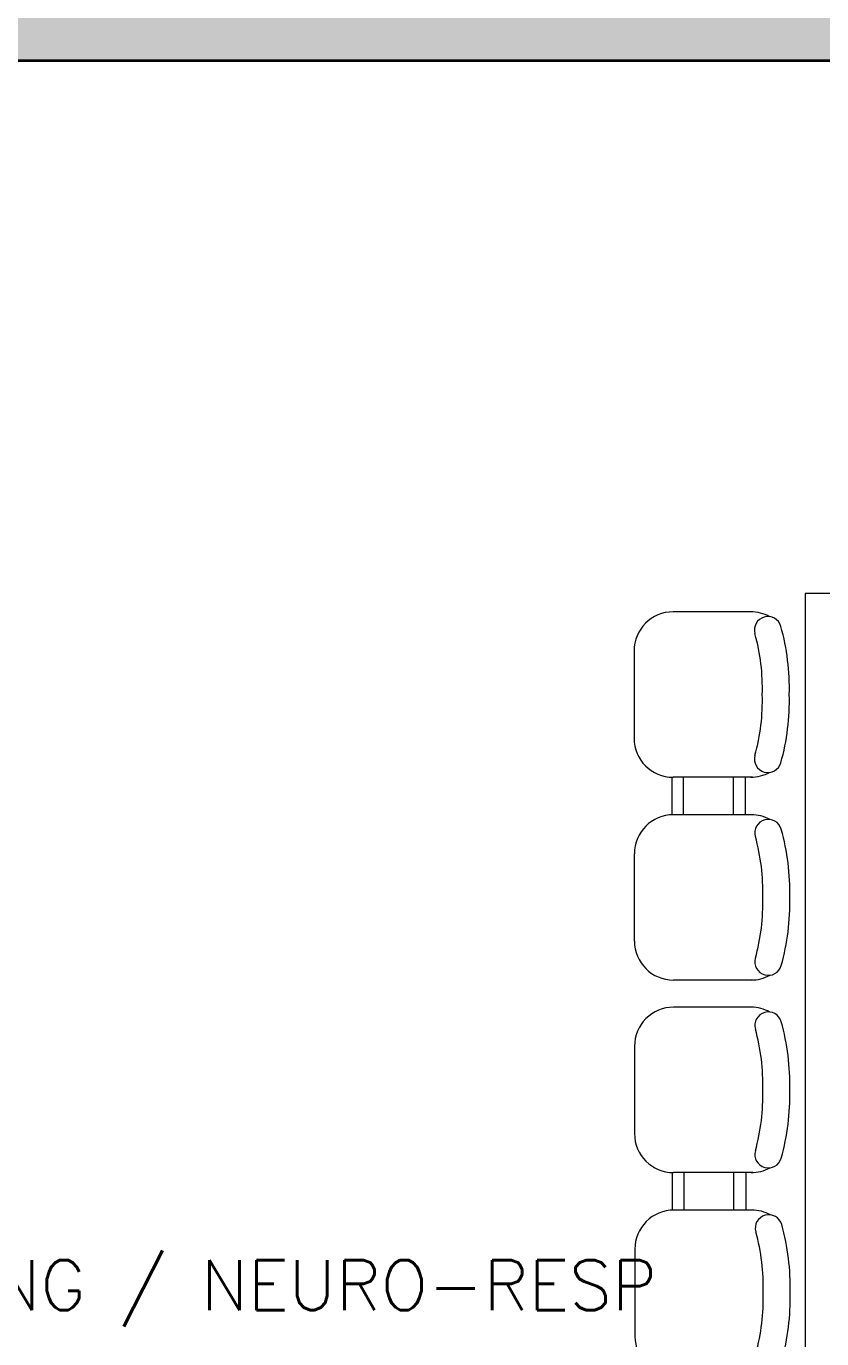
# Model space of a CAD drawing. Header units: inches. Extents: x -12418 to 57169, y -29325 to 19878.
# Drawn here: x 38558 to 40947, y -10987 to -7043 of the extents above; entities that cross this region are included whole.
import ezdxf
from ezdxf.enums import TextEntityAlignment as Align

# ---------------------------------------------------------------- set-up
doc = ezdxf.new("R2010")
doc.units = ezdxf.units.IN
doc.header["$LTSCALE"] = 25
doc.header["$MEASUREMENT"] = 0
doc.linetypes.add('DASHDOT', pattern=[25.4, 12.7, -6.35, 0, -6.35])
doc.linetypes.add('HIDDEN', pattern=[9.525, 6.35, -3.175])
doc.layers.get('0').update_dxf_attribs({"color": 8})
for name, color, linetype, lineweight in [('00-Ground Floor$0$72_EGR_BASE_TEXT', 252, 'Continuous', 5), ('00-Ground Floor$0$LOADING', 253, 'Continuous', 5), ('00-Ground Floor$0$Walls', 251, 'Continuous', 5), ('E-LITE-CLNG-CNDT', 6, 'DASHDOT', 35), ('E-POWR-FLOR-CNDT', 6, 'HIDDEN', 25), ('T-CABL-TRAY', 60, 'Continuous', 35)]:
    doc.layers.add(name, color=color, linetype=linetype, lineweight=lineweight)
doc.styles.add('00-Ground Floor$0$SIMPLEX', font='SIMPLEX.shx', dxfattribs={"height": 150})
doc.styles.add('00-Ground Floor$0$Standard', font='arial.ttf')

# ---------------------------------------------------------------- blocks, each defined once
blk = doc.blocks.new('00-Ground Floor$0$3 seats beam chair')
at = {"layer": '00-Ground Floor$0$LOADING', "ltscale": 20}
for p, q in [((-740534, -1008988.2), (-740317.9, -1008988.2)), ((-740534, -1008988.2), (-740295.5, -1008988.2)), ((-740178.3, -1009367.9), (-740178.3, -1009105.4)), ((-740534, -1009485), (-740295.5, -1009485)), ((-740511, -1009485), (-740511, -1009602.9)), ((-740474.9, -1009485), (-740474.9, -1009602.9)), ((-740325, -1009485), (-740325, -1009602.9)), ((-740290.3, -1009484.9), (-740290.3, -1009602.9)), ((-740534, -1009602.8), (-740295.5, -1009602.8)), ((-740178.3, -1009720), (-740178.3, -1009982.5)), ((-740534, -1010099.7), (-740295.5, -1010099.7)), ((-740534, -1010099.7), (-740317.9, -1010099.7)), ((-740512.3, -1010099.6), (-740512.3, -1010212.3)), ((-740476.2, -1010099.6), (-740476.2, -1010212.3)), ((-740326.3, -1010099.6), (-740326.3, -1010212.3)), ((-740291.5, -1010099.6), (-740291.5, -1010212.4)), ((-740535.3, -1010212.3), (-740319.1, -1010212.3)), ((-740535.3, -1010212.3), (-740296.7, -1010212.3)), ((-740179.5, -1010592), (-740179.5, -1010329.5)), ((-740535.3, -1010709.2), (-740296.7, -1010709.2)), ((-740512.3, -1010821.9), (-740512.3, -1010709.2)), ((-740476.2, -1010821.9), (-740476.2, -1010709.2)), ((-740326.3, -1010821.9), (-740326.3, -1010709.2)), ((-740291.5, -1010821.9), (-740291.5, -1010709.1)), ((-740534, -1010821.8), (-740295.5, -1010821.8)), ((-740534, -1010821.8), (-740317.9, -1010821.8)), ((-740178.3, -1011201.5), (-740178.3, -1010939)), ((-740534, -1011318.7), (-740295.5, -1011318.7))]:
    blk.add_line(p, q, dxfattribs=at)
for centre, radius, start, end in [((-740580.4, -1009042.7), 40.5, 344.361, 164.361), ((-740528.8, -1009105.4), 117.2, 90, 118.9699), ((-740295.5, -1009105.4), 117.2, 0, 90), ((-739957.4, -1009217.1), 687.4, 164.361, 181.6247), ((-739957.4, -1009217.1), 606.4, 164.361, 181.8419), ((-739957.4, -1009256.1), 687.4, 178.3753, 195.639), ((-739957.4, -1009256.1), 606.4, 178.1581, 195.639), ((-740295.5, -1009367.9), 117.2, 270, 0), ((-740580.4, -1009430.5), 40.5, 195.639, 15.639), ((-740528.8, -1009367.9), 117.2, 241.0301, 270), ((-740580.4, -1009657.4), 40.5, 344.361, 164.361), ((-740528.8, -1009720), 117.2, 90, 118.9699), ((-740295.5, -1009720), 117.2, 0, 90), ((-739957.4, -1009831.8), 687.4, 164.361, 181.6247), ((-739957.4, -1009831.8), 606.4, 164.361, 181.8419), ((-739957.4, -1009870.8), 687.4, 178.3753, 195.639), ((-739957.4, -1009870.8), 606.4, 178.1581, 195.639), ((-740295.5, -1009982.5), 117.2, 270, 0), ((-740580.4, -1010045.1), 40.5, 195.639, 15.639), ((-740528.8, -1009982.5), 117.2, 241.0301, 270), ((-740530.1, -1010329.5), 117.2, 90, 118.9699), ((-740296.7, -1010329.5), 117.2, 0, 90), ((-739958.7, -1010441.3), 687.4, 164.361, 181.6247), ((-740581.6, -1010266.9), 40.5, 344.361, 164.361), ((-739958.7, -1010441.3), 606.4, 164.361, 181.8419), ((-739958.7, -1010480.3), 687.4, 178.3753, 195.639), ((-739958.7, -1010480.3), 606.4, 178.1581, 195.639), ((-740296.7, -1010592), 117.2, 270, 0), ((-740581.6, -1010654.6), 40.5, 195.639, 15.639), ((-740530.1, -1010592), 117.2, 241.0301, 270), ((-740580.4, -1010876.4), 40.5, 344.361, 164.361), ((-740528.8, -1010939), 117.2, 90, 118.9699), ((-740295.5, -1010939), 117.2, 0, 90), ((-739957.4, -1011050.8), 687.4, 164.361, 181.6247), ((-739957.4, -1011050.8), 606.4, 164.361, 181.8419), ((-739957.4, -1011089.8), 687.4, 178.3753, 195.639), ((-739957.4, -1011089.8), 606.4, 178.1581, 195.639), ((-740295.5, -1011201.5), 117.2, 270, 0), ((-740580.4, -1011264.1), 40.5, 195.639, 15.639), ((-740528.8, -1011201.5), 117.2, 241.0301, 270)]:
    blk.add_arc(centre, radius, start, end, dxfattribs=at)
at = {"layer": '00-Ground Floor$0$LOADING', "ltscale": 10, "style": '00-Ground Floor$0$Standard'}
blk.add_attdef('NMF0003', text='', height=50, dxfattribs=at).set_placement((-740377, -1009031.1), align=Align.TOP_CENTER)
blk = doc.blocks.new('00-Ground Floor$0$seater 2')
at = {"layer": '00-Ground Floor$0$LOADING', "ltscale": 20}
for p, q in [((-944247.6, -393623.3, 0), (-943985.1, -393623.3, 0)), ((-943375.6, -393622, 0), (-943638.1, -393622, 0)), ((-944364.8, -393979, 0), (-944364.8, -393740.4, 0)), ((-943755.2, -393735.3, 0), (-943868, -393735.3, 0)), ((-943867.9, -393979, 0), (-943867.9, -393740.4, 0)), ((-943867.9, -393979, 0), (-943867.9, -393762.9, 0)), ((-943755.2, -393770, 0), (-943867.9, -393770, 0)), ((-943755.3, -393977.8, 0), (-943755.3, -393739.2, 0)), ((-943755.3, -393977.8, 0), (-943755.3, -393761.6, 0)), ((-943258.4, -393977.8, 0), (-943258.4, -393739.2, 0)), ((-943755.2, -393919.9, 0), (-943867.9, -393919.9, 0)), ((-943755.2, -393956, 0), (-943867.9, -393956, 0))]:
    blk.add_line(p, q, dxfattribs=at)
for centre, radius, start, end in [((-944247.6, -393740.4, 0), 117.2, 90, 180), ((-943985.1, -393740.4, 0), 117.2, 0, 90), ((-943638.1, -393739.2, 0), 117.2, 90, 180), ((-943375.6, -393739.2, 0), 117.2, 0, 90), ((-944247.6, -393973.8, 0), 117.2, 180, 208.9699), ((-944310.2, -394025.3, 0), 40.5, 74.361, 254.361), ((-944135.8, -393402.4, 0), 606.4, 254.361, 271.8419), ((-944096.8, -393402.4, 0), 606.4, 268.1581, 285.639), ((-943922.5, -394025.3, 0), 40.5, 285.639, 105.639), ((-943985.1, -393973.8, 0), 117.2, 331.0301, 0), ((-943638.1, -393972.5, 0), 117.2, 180, 208.9699), ((-943700.7, -394024.1, 0), 40.5, 74.361, 254.361), ((-943526.3, -393401.1, 0), 606.4, 254.361, 271.8419), ((-943487.3, -393401.1, 0), 606.4, 268.1581, 285.639), ((-943312.9, -394024.1, 0), 40.5, 285.639, 105.639), ((-943375.6, -393972.5, 0), 117.2, 331.0301, 0), ((-944135.8, -393402.4, 0), 687.4, 254.361, 271.6247), ((-944096.8, -393402.4, 0), 687.4, 268.3753, 285.639), ((-943526.3, -393401.1, 0), 687.4, 254.361, 271.6247), ((-943487.3, -393401.1, 0), 687.4, 268.3753, 285.639)]:
    blk.add_arc(centre, radius, start, end, dxfattribs=at)
blk = doc.blocks.new('00-Ground Floor')
at = {"layer": '00-Ground Floor$0$Walls'}
for p, q in [((43777.5, -8747.4, 0), (40897.1, -8747.4, 0)), ((40897.1, -8747.4, 0), (40897.1, -12867.4, 0))]:
    blk.add_line(p, q, dxfattribs=at)
at = {"layer": '00-Ground Floor$0$LOADING'}
for name, p, rotation in [('00-Ground Floor$0$seater 2', (-353238.7, 934455.5, 0), 90.00000000000001), ('00-Ground Floor$0$3 seats beam chair', (-699793.7, -1021309.7, 0), 180)]:
    blk.add_blockref(name, p, dxfattribs=dict(at, rotation=rotation))
at = {"layer": '00-Ground Floor$0$72_EGR_BASE_TEXT', "insert": (38375.4, -10750.8), "char_height": 150, "attachment_point": 2, "style": '00-Ground Floor$0$SIMPLEX'}
blk.add_mtext('RECEPTION AND WAITING / NEURO-RESP', dxfattribs=at)
blk = doc.blocks.new('*U47')
at = {"lineweight": 0}
h = blk.add_hatch(dxfattribs=at)
h.set_pattern_fill('HEX', color=253, scale=8, angle=90, style=0)
h.set_pattern_definition([(90, (5e-10, 4813.436), (-43.99409, 2e-12), [25.4, -50.8]), (210, (5e-10, 4813.436), (21.99705, -38.1), [25.4, -50.8]), (150, (5e-10, 4838.836), (-21.99705, -38.1), [25.4, -50.8])])
h.paths.add_polyline_path([(0, -8633.4), (150, -8633.4), (150, 0), (0, 0)])
at = {"color": 0}
blk.add_line((150, 0), (150, -8633.4), dxfattribs=at)
blk = doc.blocks.new('A$C767e6835')
at = {"layer": 'T-CABL-TRAY', "linetype": 'Continuous', "rotation": 270}
blk.add_blockref('*U47', (26383.4, -4150), dxfattribs=at)

msp = doc.modelspace()

# ---------------------------------------------------------------- block references
at = {"layer": 'E-LITE-CLNG-CNDT'}
msp.add_blockref('00-Ground Floor', (0, 0), dxfattribs=at)
at = {"layer": 'E-POWR-FLOR-CNDT'}
msp.add_blockref('A$C767e6835', (20099.5, -2847.4, 0), dxfattribs=at)

doc.saveas('drawing.dxf')
